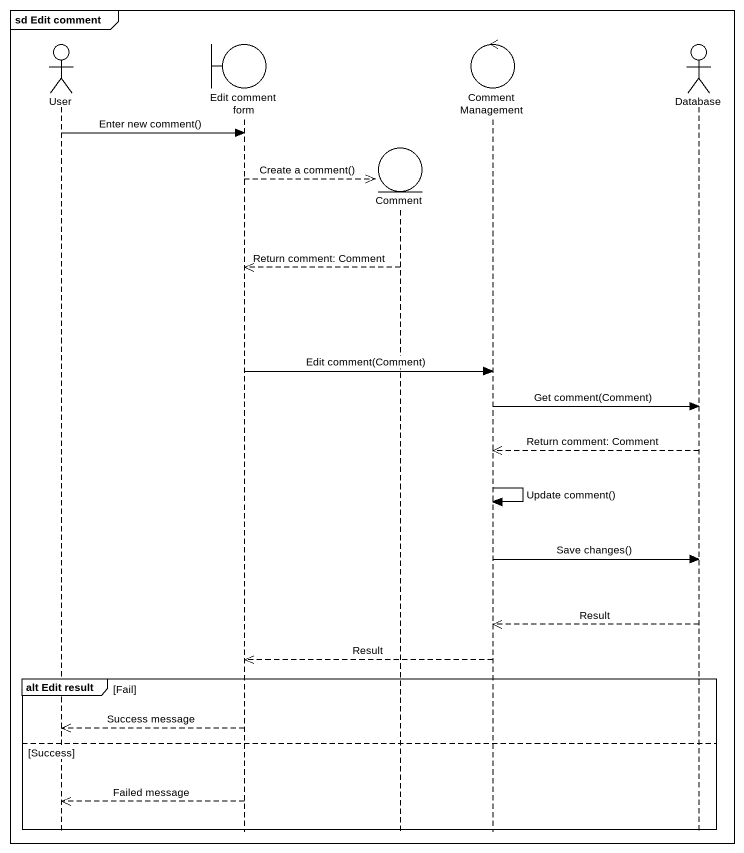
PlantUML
@startuml
mainframe sd Edit comment
hide footbox
actor User
boundary "Edit comment form" as Edit_comment_form
entity Comment
control CommentManagement
actor "Database" as Database_

User -> Edit_comment_form : Enter new comment()
Edit_comment_form -->> Comment ** : Create a comment()
Comment -->> Edit_comment_form : Return comment: Comment
Edit_comment_form -> CommentManagement : Edit comment(Comment)
CommentManagement -> Database_ : Get comment(Comment)
Database_ -->> CommentManagement : Return comment: Comment
CommentManagement -> CommentManagement : Update comment()
CommentManagement -> Database_ : Save changes()
Database_ -->> CommentManagement : Result
CommentManagement -->> Edit_comment_form : Result
group alt Edit result [Fail]
  Edit_comment_form -->> User : Success message
else Success
  Edit_comment_form -->> User : Failed message
end
@enduml
